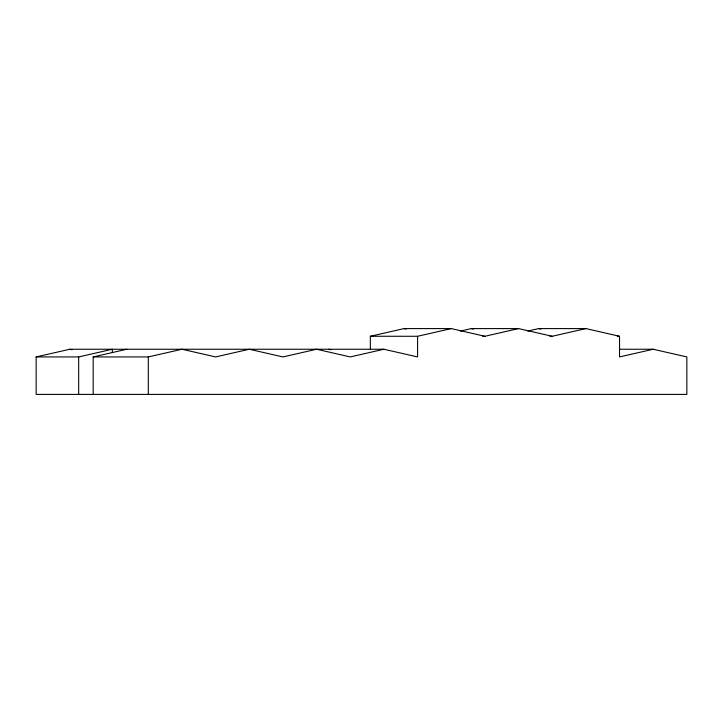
<?xml version="1.0" encoding="UTF-8"?>
<svg xmlns="http://www.w3.org/2000/svg" width="723" height="723" viewBox="0 0 723 723"><rect width="100%" height="100%" fill="white"/><g stroke="black" fill="none" stroke-linecap="round" stroke-linejoin="round"><path stroke-width="1.08" d="M36.15 356.936L69.806 349.245L383.913 349.245L417.578 356.936L417.578 336.276L451.233 328.594L484.889 336.276L518.554 328.594L552.209 336.276L585.874 328.594L619.53 336.276L619.53 356.936L653.194 349.245L686.85 356.936L686.85 394.406L36.15 394.406L36.15 356.936L78.68 356.936L112.336 349.245L112.336 352.634M93.177 394.406L93.177 356.936L126.832 349.245M93.177 356.936L148.296 356.936L181.961 349.245L215.617 356.936L249.272 349.245L282.937 356.936L316.593 349.245L350.257 356.936L383.913 349.245M370.357 349.326L370.357 336.276L404.021 328.594L451.233 328.594M460.479 331.071L471.342 328.594L518.554 328.594M527.799 331.071L538.653 328.594L585.874 328.594M370.357 336.276L417.578 336.276M482.648 336.276L484.889 336.276M549.968 336.276L552.209 336.276M617.279 336.276L619.53 336.276M619.439 349.245L653.194 349.245M538.653 328.594L540.831 329.092M471.342 328.594L473.511 329.092M404.021 328.594L406.19 329.092M328.793 349.245L330.962 349.742M69.806 349.245L71.984 349.742M148.296 356.936L148.296 394.406M78.68 356.936L78.68 394.406"/></g></svg>
